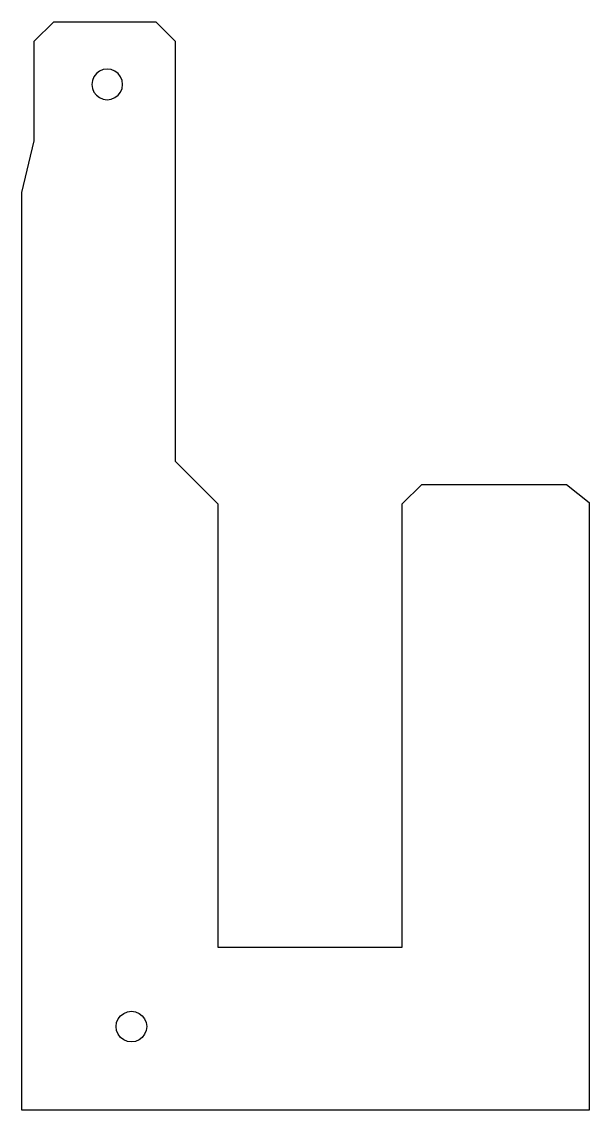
# Model space of a CAD drawing. Extents: x -29 to 50, y -76 to 76.
import ezdxf

# ---------------------------------------------------------------- set-up
doc = ezdxf.new("R2010")
doc.units = 0
doc.layers.add('DEFAULT', color=7, linetype='CONTINUOUS')

msp = doc.modelspace()

# ---------------------------------------------------------------- linework, layer by layer
at = {"layer": 'DEFAULT'}
for points in [[(50.35, 8.9), (50.35, -76.45), (-29.35, -76.45), (-29.35, 52.45), (-27.6, 59.71), (-27.6, 73.71), (-24.86, 76.45), (-10.54, 76.45), (-7.8, 73.71), (-7.8, 14.71), (-1.8, 8.71), (-1.8, -53.55), (24.1, -53.55), (24.1, 8.71), (26.84, 11.45), (47.16, 11.45)], [(-17.91, 65.57), (-17.35, 65.5), (-16.79, 65.57), (-16.27, 65.79), (-15.83, 66.13), (-15.49, 66.58), (-15.27, 67.09), (-15.2, 67.65), (-15.27, 68.21), (-15.49, 68.72), (-15.83, 69.17), (-16.27, 69.51), (-16.79, 69.73), (-17.35, 69.8), (-17.91, 69.73), (-18.43, 69.51), (-18.87, 69.17), (-19.21, 68.72), (-19.43, 68.21), (-19.5, 67.65), (-19.43, 67.09), (-19.21, 66.58), (-18.87, 66.13), (-18.43, 65.79)], [(-11.8, -64.7), (-11.87, -65.26), (-12.09, -65.78), (-12.43, -66.22), (-12.88, -66.56), (-13.39, -66.78), (-13.95, -66.85), (-14.51, -66.78), (-15.02, -66.56), (-15.47, -66.22), (-15.81, -65.78), (-16.03, -65.26), (-16.1, -64.7), (-16.03, -64.14), (-15.81, -63.63), (-15.47, -63.18), (-15.02, -62.84), (-14.51, -62.62), (-13.95, -62.55), (-13.39, -62.62), (-12.88, -62.84), (-12.43, -63.18), (-12.09, -63.63), (-11.87, -64.14)]]:
    msp.add_lwpolyline(points, close=True, dxfattribs=at)

doc.saveas('drawing.dxf')
